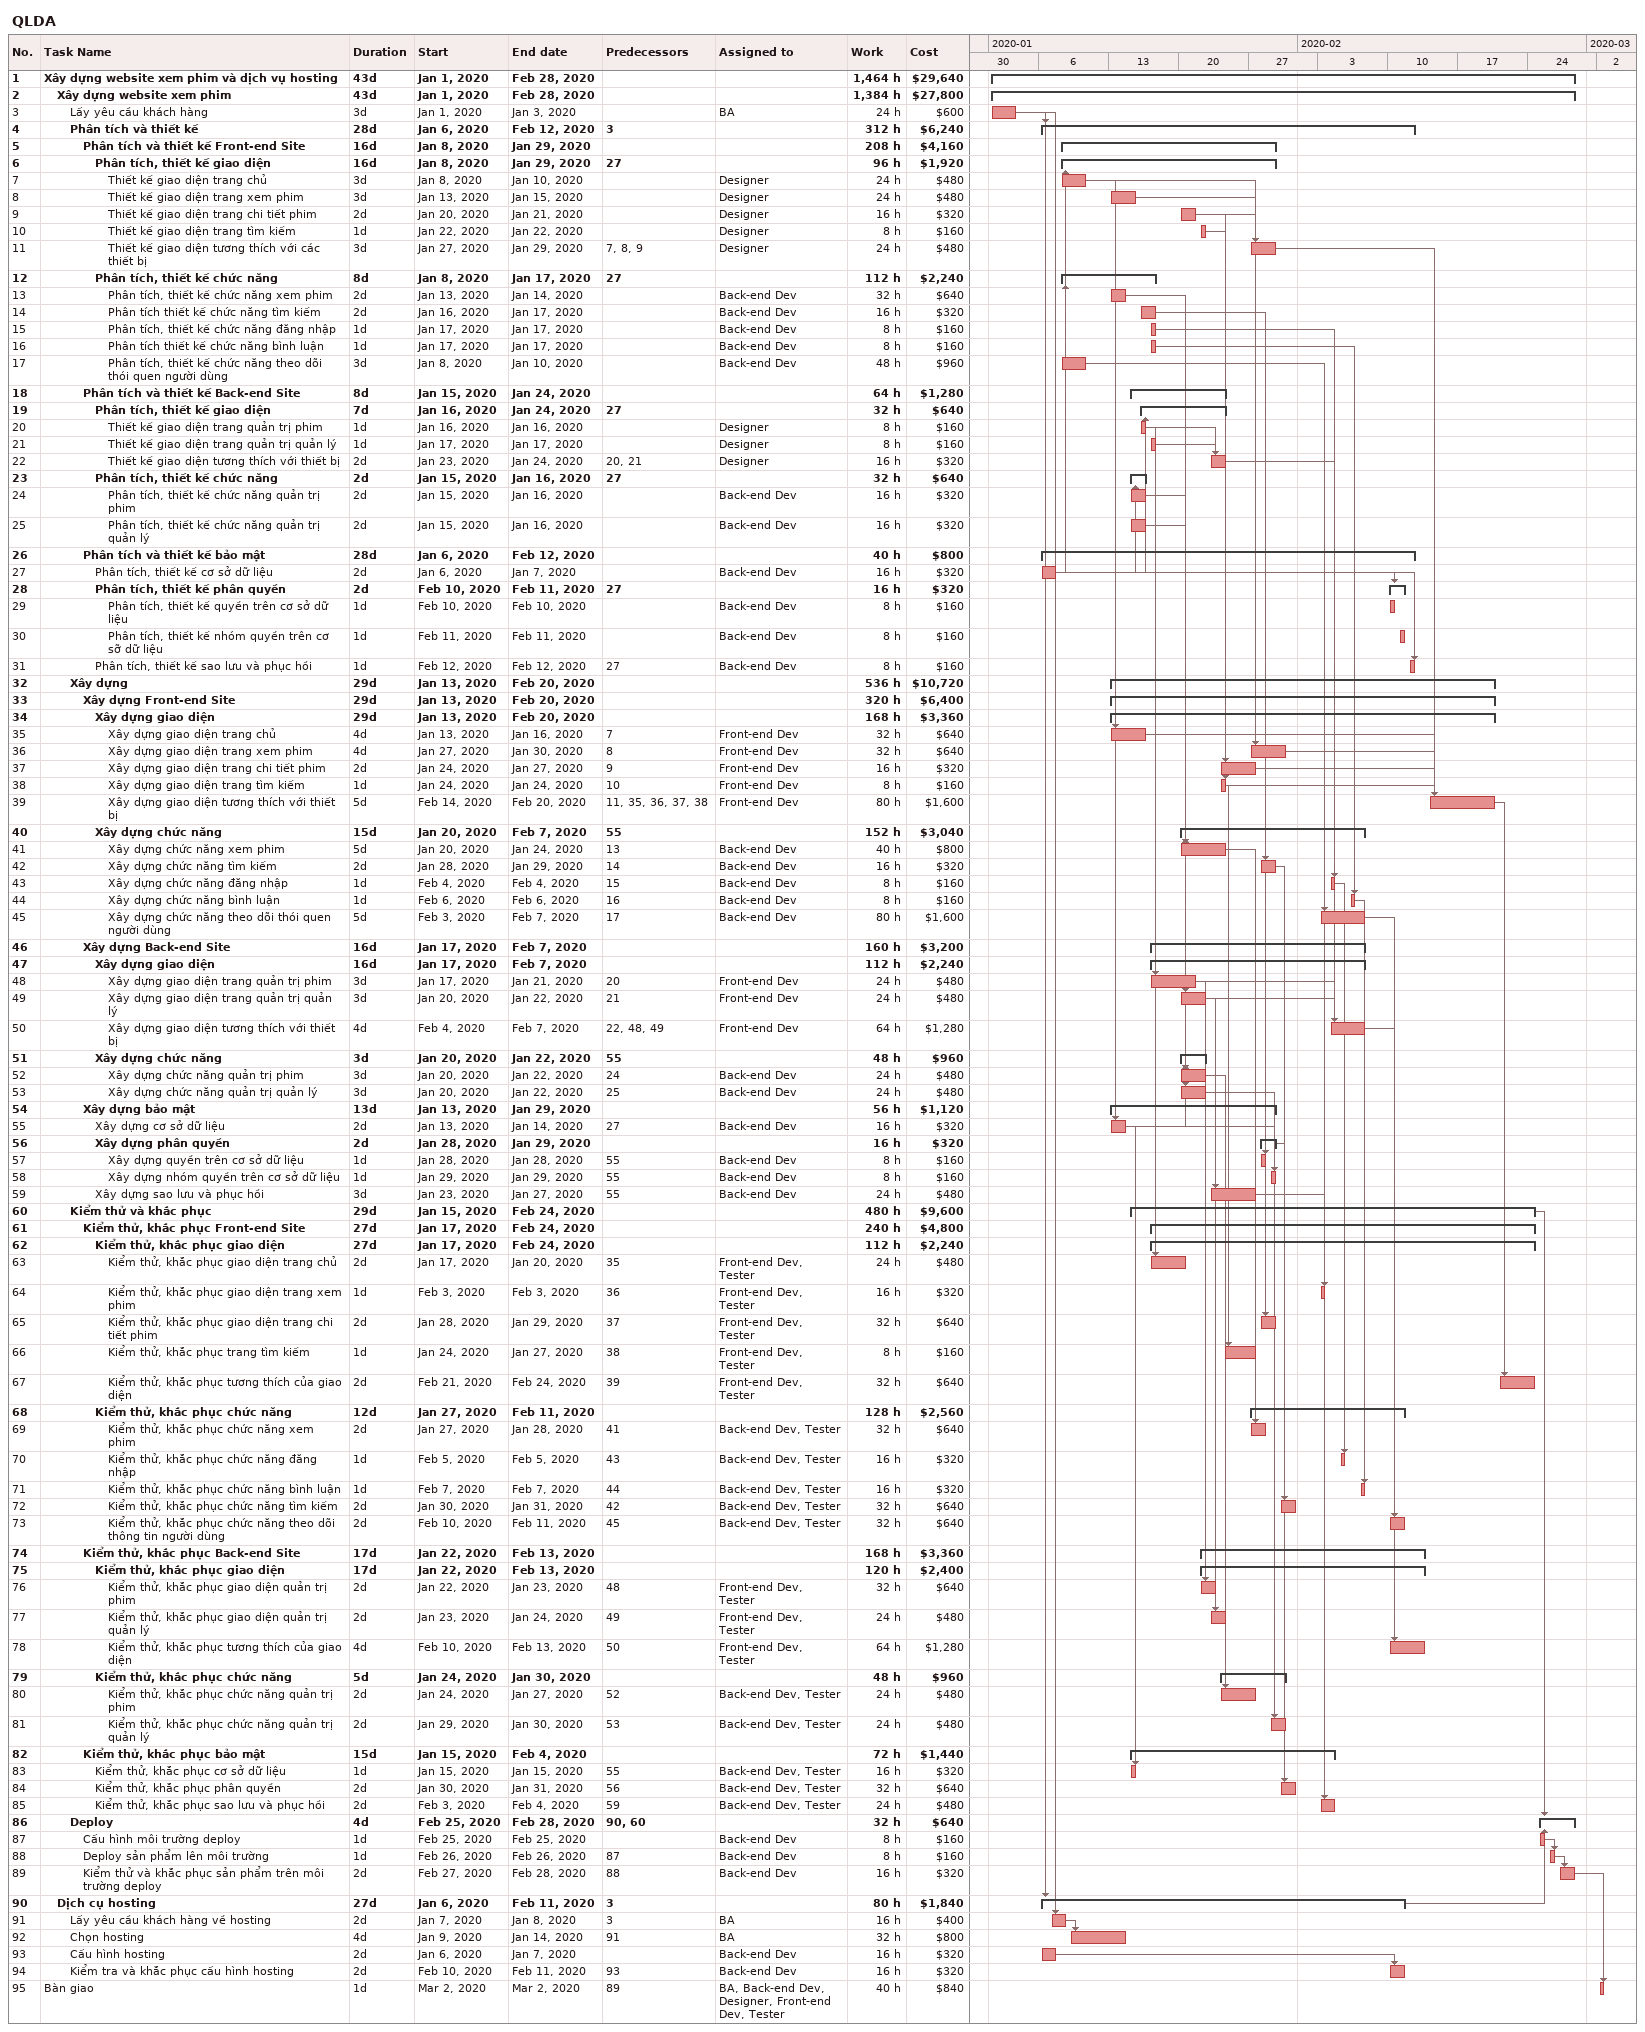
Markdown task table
QLDA

| ID | Level | Task | Duration | Start | Finish | Predecessors | Resources | Work (h) | Cost ($) |
|---|---|---|---|---|---|---|---|---|---|
| 1 | 1 | **Xây dựng website xem phim và dịch vụ hosting** | 43d | 2020-01-01 | 2020-02-28 |  |  | 1464 | 29640 |
| 2 | 2 | **Xây dựng website xem phim** | 43d | 2020-01-01 | 2020-02-28 |  |  | 1384 | 27800 |
| 3 | 3 | Lấy yêu cầu khách hàng | 3d | 2020-01-01 | 2020-01-03 |  | BA | 24 | 600 |
| 4 | 3 | **Phân tích và thiết kế** | 28d | 2020-01-06 | 2020-02-12 | 3 |  | 312 | 6240 |
| 5 | 4 | **Phân tích và thiết kế Front-end Site** | 16d | 2020-01-08 | 2020-01-29 |  |  | 208 | 4160 |
| 6 | 5 | **Phân tích, thiết kế giao diện** | 16d | 2020-01-08 | 2020-01-29 | 27 |  | 96 | 1920 |
| 7 | 6 | Thiết kế giao diện trang chủ | 3d | 2020-01-08 | 2020-01-10 |  | Designer | 24 | 480 |
| 8 | 6 | Thiết kế giao diện trang xem phim | 3d | 2020-01-13 | 2020-01-15 |  | Designer | 24 | 480 |
| 9 | 6 | Thiết kế giao diện trang chi tiết phim | 2d | 2020-01-20 | 2020-01-21 |  | Designer | 16 | 320 |
| 10 | 6 | Thiết kế giao diện trang tìm kiếm | 1d | 2020-01-22 | 2020-01-22 |  | Designer | 8 | 160 |
| 11 | 6 | Thiết kế giao diện tương thích với các thiết bị | 3d | 2020-01-27 | 2020-01-29 | 7, 8, 9 | Designer | 24 | 480 |
| 12 | 5 | **Phân tích, thiết kế chức năng** | 8d | 2020-01-08 | 2020-01-17 | 27 |  | 112 | 2240 |
| 13 | 6 | Phân tích, thiết kế chức năng xem phim | 2d | 2020-01-13 | 2020-01-14 |  | Back-end Dev | 32 | 640 |
| 14 | 6 | Phân tích thiết kế chức năng tìm kiếm | 2d | 2020-01-16 | 2020-01-17 |  | Back-end Dev | 16 | 320 |
| 15 | 6 | Phân tích, thiết kế chức năng đăng nhập | 1d | 2020-01-17 | 2020-01-17 |  | Back-end Dev | 8 | 160 |
| 16 | 6 | Phân tích thiết kế chức năng bình luận | 1d | 2020-01-17 | 2020-01-17 |  | Back-end Dev | 8 | 160 |
| 17 | 6 | Phân tích, thiết kế chức năng theo dõi thói quen người dùng | 3d | 2020-01-08 | 2020-01-10 |  | Back-end Dev | 48 | 960 |
| 18 | 4 | **Phân tích và thiết kế Back-end Site** | 8d | 2020-01-15 | 2020-01-24 |  |  | 64 | 1280 |
| 19 | 5 | **Phân tích, thiết kế giao diện** | 7d | 2020-01-16 | 2020-01-24 | 27 |  | 32 | 640 |
| 20 | 6 | Thiết kế giao diện trang quản trị phim | 1d | 2020-01-16 | 2020-01-16 |  | Designer | 8 | 160 |
| 21 | 6 | Thiết kế giao diện trang quản trị quản lý | 1d | 2020-01-17 | 2020-01-17 |  | Designer | 8 | 160 |
| 22 | 6 | Thiết kế giao diện tương thích với thiết bị | 2d | 2020-01-23 | 2020-01-24 | 20, 21 | Designer | 16 | 320 |
| 23 | 5 | **Phân tích, thiết kế chức năng** | 2d | 2020-01-15 | 2020-01-16 | 27 |  | 32 | 640 |
| 24 | 6 | Phân tích, thiết kế chức năng quản trị phim | 2d | 2020-01-15 | 2020-01-16 |  | Back-end Dev | 16 | 320 |
| 25 | 6 | Phân tích, thiết kế chức năng quản trị quản lý | 2d | 2020-01-15 | 2020-01-16 |  | Back-end Dev | 16 | 320 |
| 26 | 4 | **Phân tích và thiết kế bảo mật** | 28d | 2020-01-06 | 2020-02-12 |  |  | 40 | 800 |
| 27 | 5 | Phân tích, thiết kế cơ sở dữ liệu | 2d | 2020-01-06 | 2020-01-07 |  | Back-end Dev | 16 | 320 |
| 28 | 5 | **Phân tích, thiết kế phân quyền** | 2d | 2020-02-10 | 2020-02-11 | 27 |  | 16 | 320 |
| 29 | 6 | Phân tích, thiết kế quyền trên cơ sở dữ liệu | 1d | 2020-02-10 | 2020-02-10 |  | Back-end Dev | 8 | 160 |
| 30 | 6 | Phân tích, thiết kế nhóm quyền trên cơ sỡ dữ liệu | 1d | 2020-02-11 | 2020-02-11 |  | Back-end Dev | 8 | 160 |
| 31 | 5 | Phân tích, thiết kế sao lưu và phục hồi | 1d | 2020-02-12 | 2020-02-12 | 27 | Back-end Dev | 8 | 160 |
| 32 | 3 | **Xây dựng** | 29d | 2020-01-13 | 2020-02-20 |  |  | 536 | 10720 |
| 33 | 4 | **Xây dựng Front-end Site** | 29d | 2020-01-13 | 2020-02-20 |  |  | 320 | 6400 |
| 34 | 5 | **Xây dựng giao diện** | 29d | 2020-01-13 | 2020-02-20 |  |  | 168 | 3360 |
| 35 | 6 | Xây dựng giao diện trang chủ | 4d | 2020-01-13 | 2020-01-16 | 7 | Front-end Dev | 32 | 640 |
| 36 | 6 | Xây dựng giao diện trang xem phim | 4d | 2020-01-27 | 2020-01-30 | 8 | Front-end Dev | 32 | 640 |
| 37 | 6 | Xây dựng giao diện trang chi tiết phim | 2d | 2020-01-24 | 2020-01-27 | 9 | Front-end Dev | 16 | 320 |
| 38 | 6 | Xây dựng giao diện trang tìm kiếm | 1d | 2020-01-24 | 2020-01-24 | 10 | Front-end Dev | 8 | 160 |
| 39 | 6 | Xây dựng giao diện tương thích với thiết bị | 5d | 2020-02-14 | 2020-02-20 | 11, 35, 36, 37, 38 | Front-end Dev | 80 | 1600 |
| 40 | 5 | **Xây dựng chức năng** | 15d | 2020-01-20 | 2020-02-07 | 55 |  | 152 | 3040 |
| 41 | 6 | Xây dựng chức năng xem phim | 5d | 2020-01-20 | 2020-01-24 | 13 | Back-end Dev | 40 | 800 |
| 42 | 6 | Xây dựng chức năng tìm kiếm | 2d | 2020-01-28 | 2020-01-29 | 14 | Back-end Dev | 16 | 320 |
| 43 | 6 | Xây dựng chức năng đăng nhập | 1d | 2020-02-04 | 2020-02-04 | 15 | Back-end Dev | 8 | 160 |
| 44 | 6 | Xây dựng chức năng bình luận | 1d | 2020-02-06 | 2020-02-06 | 16 | Back-end Dev | 8 | 160 |
| 45 | 6 | Xây dựng chức năng theo dõi thói quen người dùng | 5d | 2020-02-03 | 2020-02-07 | 17 | Back-end Dev | 80 | 1600 |
| 46 | 4 | **Xây dựng Back-end Site** | 16d | 2020-01-17 | 2020-02-07 |  |  | 160 | 3200 |
| 47 | 5 | **Xây dựng giao diện** | 16d | 2020-01-17 | 2020-02-07 |  |  | 112 | 2240 |
| 48 | 6 | Xây dựng giao diện trang quản trị phim | 3d | 2020-01-17 | 2020-01-21 | 20 | Front-end Dev | 24 | 480 |
| 49 | 6 | Xây dựng giao diện trang quản trị quản lý | 3d | 2020-01-20 | 2020-01-22 | 21 | Front-end Dev | 24 | 480 |
| 50 | 6 | Xây dựng giao diện tương thích với thiết bị | 4d | 2020-02-04 | 2020-02-07 | 22, 48, 49 | Front-end Dev | 64 | 1280 |
| 51 | 5 | **Xây dựng chức năng** | 3d | 2020-01-20 | 2020-01-22 | 55 |  | 48 | 960 |
| 52 | 6 | Xây dựng chức năng quản trị phim | 3d | 2020-01-20 | 2020-01-22 | 24 | Back-end Dev | 24 | 480 |
| 53 | 6 | Xây dựng chức năng quản trị quản lý | 3d | 2020-01-20 | 2020-01-22 | 25 | Back-end Dev | 24 | 480 |
| 54 | 4 | **Xây dựng bảo mật** | 13d | 2020-01-13 | 2020-01-29 |  |  | 56 | 1120 |
| 55 | 5 | Xây dựng cơ sở dữ liệu | 2d | 2020-01-13 | 2020-01-14 | 27 | Back-end Dev | 16 | 320 |
| 56 | 5 | **Xây dựng phân quyền** | 2d | 2020-01-28 | 2020-01-29 |  |  | 16 | 320 |
| 57 | 6 | Xây dựng quyền trên cơ sở dữ liệu | 1d | 2020-01-28 | 2020-01-28 | 55 | Back-end Dev | 8 | 160 |
| 58 | 6 | Xây dựng nhóm quyền trên cơ sở dữ liệu | 1d | 2020-01-29 | 2020-01-29 | 55 | Back-end Dev | 8 | 160 |
| 59 | 5 | Xây dựng sao lưu và phục hồi | 3d | 2020-01-23 | 2020-01-27 | 55 | Back-end Dev | 24 | 480 |
| 60 | 3 | **Kiểm thử và khắc phục** | 29d | 2020-01-15 | 2020-02-24 |  |  | 480 | 9600 |
| 61 | 4 | **Kiểm thử, khắc phục Front-end Site** | 27d | 2020-01-17 | 2020-02-24 |  |  | 240 | 4800 |
| 62 | 5 | **Kiểm thử, khắc phục giao diện** | 27d | 2020-01-17 | 2020-02-24 |  |  | 112 | 2240 |
| 63 | 6 | Kiểm thử, khắc phục giao diện trang chủ | 2d | 2020-01-17 | 2020-01-20 | 35 | Front-end Dev, Tester | 24 | 480 |
| 64 | 6 | Kiểm thử, khắc phục giao diện trang xem phim | 1d | 2020-02-03 | 2020-02-03 | 36 | Front-end Dev, Tester | 16 | 320 |
| 65 | 6 | Kiểm thử, khắc phục giao diện trang chi tiết phim | 2d | 2020-01-28 | 2020-01-29 | 37 | Front-end Dev, Tester | 32 | 640 |
| 66 | 6 | Kiểm thử, khắc phục trang tìm kiếm | 1d | 2020-01-24 | 2020-01-27 | 38 | Front-end Dev, Tester | 8 | 160 |
| 67 | 6 | Kiểm thử, khắc phục tương thích của giao diện | 2d | 2020-02-21 | 2020-02-24 | 39 | Front-end Dev, Tester | 32 | 640 |
| 68 | 5 | **Kiểm thử, khắc phục chức năng** | 12d | 2020-01-27 | 2020-02-11 |  |  | 128 | 2560 |
| 69 | 6 | Kiểm thử, khắc phục chức năng xem phim | 2d | 2020-01-27 | 2020-01-28 | 41 | Back-end Dev, Tester | 32 | 640 |
| 70 | 6 | Kiểm thử, khắc phục chức năng đăng nhập | 1d | 2020-02-05 | 2020-02-05 | 43 | Back-end Dev, Tester | 16 | 320 |
| 71 | 6 | Kiểm thử, khắc phục chức năng bình luận | 1d | 2020-02-07 | 2020-02-07 | 44 | Back-end Dev, Tester | 16 | 320 |
| 72 | 6 | Kiểm thử, khắc phục chức năng tìm kiếm | 2d | 2020-01-30 | 2020-01-31 | 42 | Back-end Dev, Tester | 32 | 640 |
| 73 | 6 | Kiểm thử, khắc phục chức năng theo dõi thông tin người dùng | 2d | 2020-02-10 | 2020-02-11 | 45 | Back-end Dev, Tester | 32 | 640 |
| 74 | 4 | **Kiểm thử, khắc phục Back-end Site** | 17d | 2020-01-22 | 2020-02-13 |  |  | 168 | 3360 |
| 75 | 5 | **Kiểm thử, khắc phục giao diện** | 17d | 2020-01-22 | 2020-02-13 |  |  | 120 | 2400 |
| 76 | 6 | Kiểm thử, khắc phục giao diện quản trị phim | 2d | 2020-01-22 | 2020-01-23 | 48 | Front-end Dev, Tester | 32 | 640 |
| 77 | 6 | Kiểm thử, khắc phục giao diện quản trị quản lý | 2d | 2020-01-23 | 2020-01-24 | 49 | Front-end Dev, Tester | 24 | 480 |
| 78 | 6 | Kiểm thử, khắc phục tương thích của giao diện | 4d | 2020-02-10 | 2020-02-13 | 50 | Front-end Dev, Tester | 64 | 1280 |
| 79 | 5 | **Kiểm thử, khắc phục chức năng** | 5d | 2020-01-24 | 2020-01-30 |  |  | 48 | 960 |
| 80 | 6 | Kiểm thử, khắc phục chức năng quản trị phim | 2d | 2020-01-24 | 2020-01-27 | 52 | Back-end Dev, Tester | 24 | 480 |
| 81 | 6 | Kiểm thử, khắc phục chức năng quản trị quản lý | 2d | 2020-01-29 | 2020-01-30 | 53 | Back-end Dev, Tester | 24 | 480 |
| 82 | 4 | **Kiểm thử, khắc phục bảo mật** | 15d | 2020-01-15 | 2020-02-04 |  |  | 72 | 1440 |
| 83 | 5 | Kiểm thử, khắc phục cơ sở dữ liệu | 1d | 2020-01-15 | 2020-01-15 | 55 | Back-end Dev, Tester | 16 | 320 |
| 84 | 5 | Kiểm thử, khắc phục phân quyền | 2d | 2020-01-30 | 2020-01-31 | 56 | Back-end Dev, Tester | 32 | 640 |
| 85 | 5 | Kiểm thử, khắc phục sao lưu và phục hồi | 2d | 2020-02-03 | 2020-02-04 | 59 | Back-end Dev, Tester | 24 | 480 |
| 86 | 3 | **Deploy** | 4d | 2020-02-25 | 2020-02-28 | 90, 60 |  | 32 | 640 |
| 87 | 4 | Cấu hình môi trường deploy | 1d | 2020-02-25 | 2020-02-25 |  | Back-end Dev | 8 | 160 |
| 88 | 4 | Deploy sản phẩm lên môi trường | 1d | 2020-02-26 | 2020-02-26 | 87 | Back-end Dev | 8 | 160 |
| 89 | 4 | Kiểm thử và khắc phục sản phẩm trên môi trường deploy | 2d | 2020-02-27 | 2020-02-28 | 88 | Back-end Dev | 16 | 320 |
| 90 | 2 | **Dịch cụ hosting** | 27d | 2020-01-06 | 2020-02-11 | 3 |  | 80 | 1840 |
| 91 | 3 | Lấy yêu cầu khách hàng về hosting | 2d | 2020-01-07 | 2020-01-08 | 3 | BA | 16 | 400 |
| 92 | 3 | Chọn hosting | 4d | 2020-01-09 | 2020-01-14 | 91 | BA | 32 | 800 |
| 93 | 3 | Cấu hình hosting | 2d | 2020-01-06 | 2020-01-07 |  | Back-end Dev | 16 | 320 |
| 94 | 3 | Kiểm tra và khắc phục cấu hình hosting | 2d | 2020-02-10 | 2020-02-11 | 93 | Back-end Dev | 16 | 320 |
| 95 | 1 | Bàn giao | 1d | 2020-03-02 | 2020-03-02 | 89 | BA, Back-end Dev, Designer, Front-end Dev, Tester | 40 | 840 |
